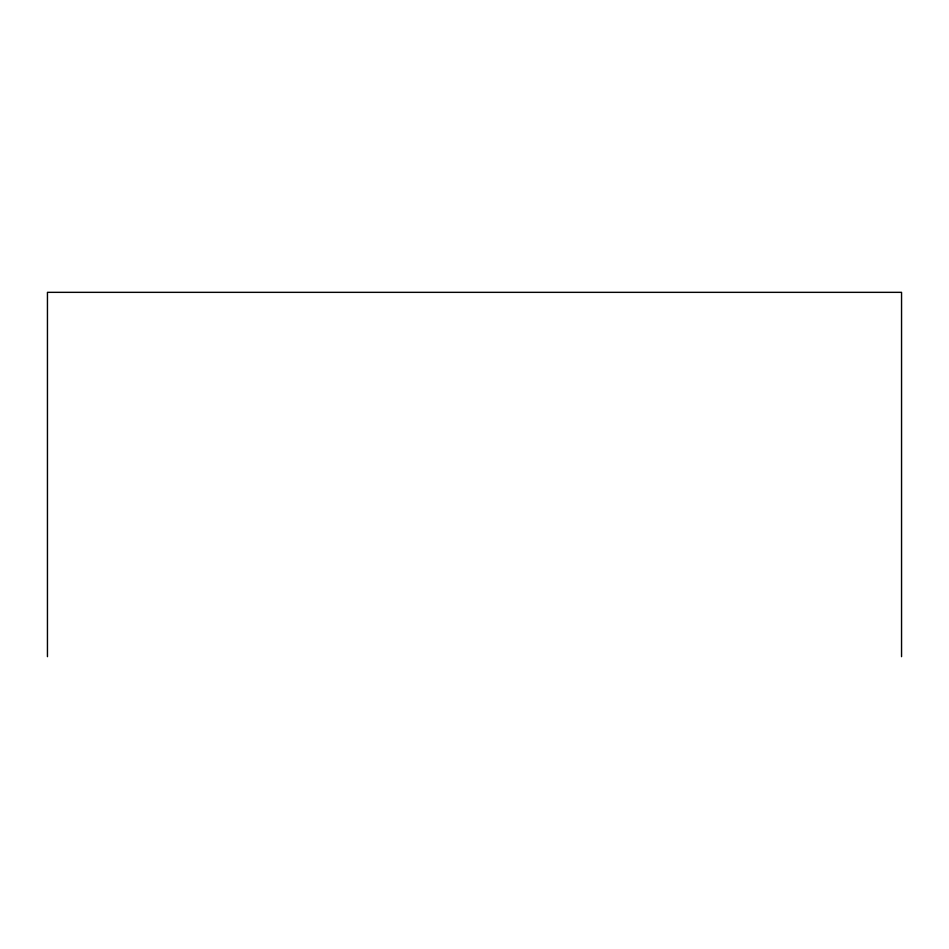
<?xml version="1.0" encoding="UTF-8"?>
<svg xmlns="http://www.w3.org/2000/svg" width="949" height="949" viewBox="0 0 949 949"><rect width="100%" height="100%" fill="white"/><g stroke="black" fill="none" stroke-linecap="round" stroke-linejoin="round"><path stroke-width="1.42" d="M901.55 656.661L901.55 292.339L47.45 292.339L47.45 656.661"/></g></svg>
